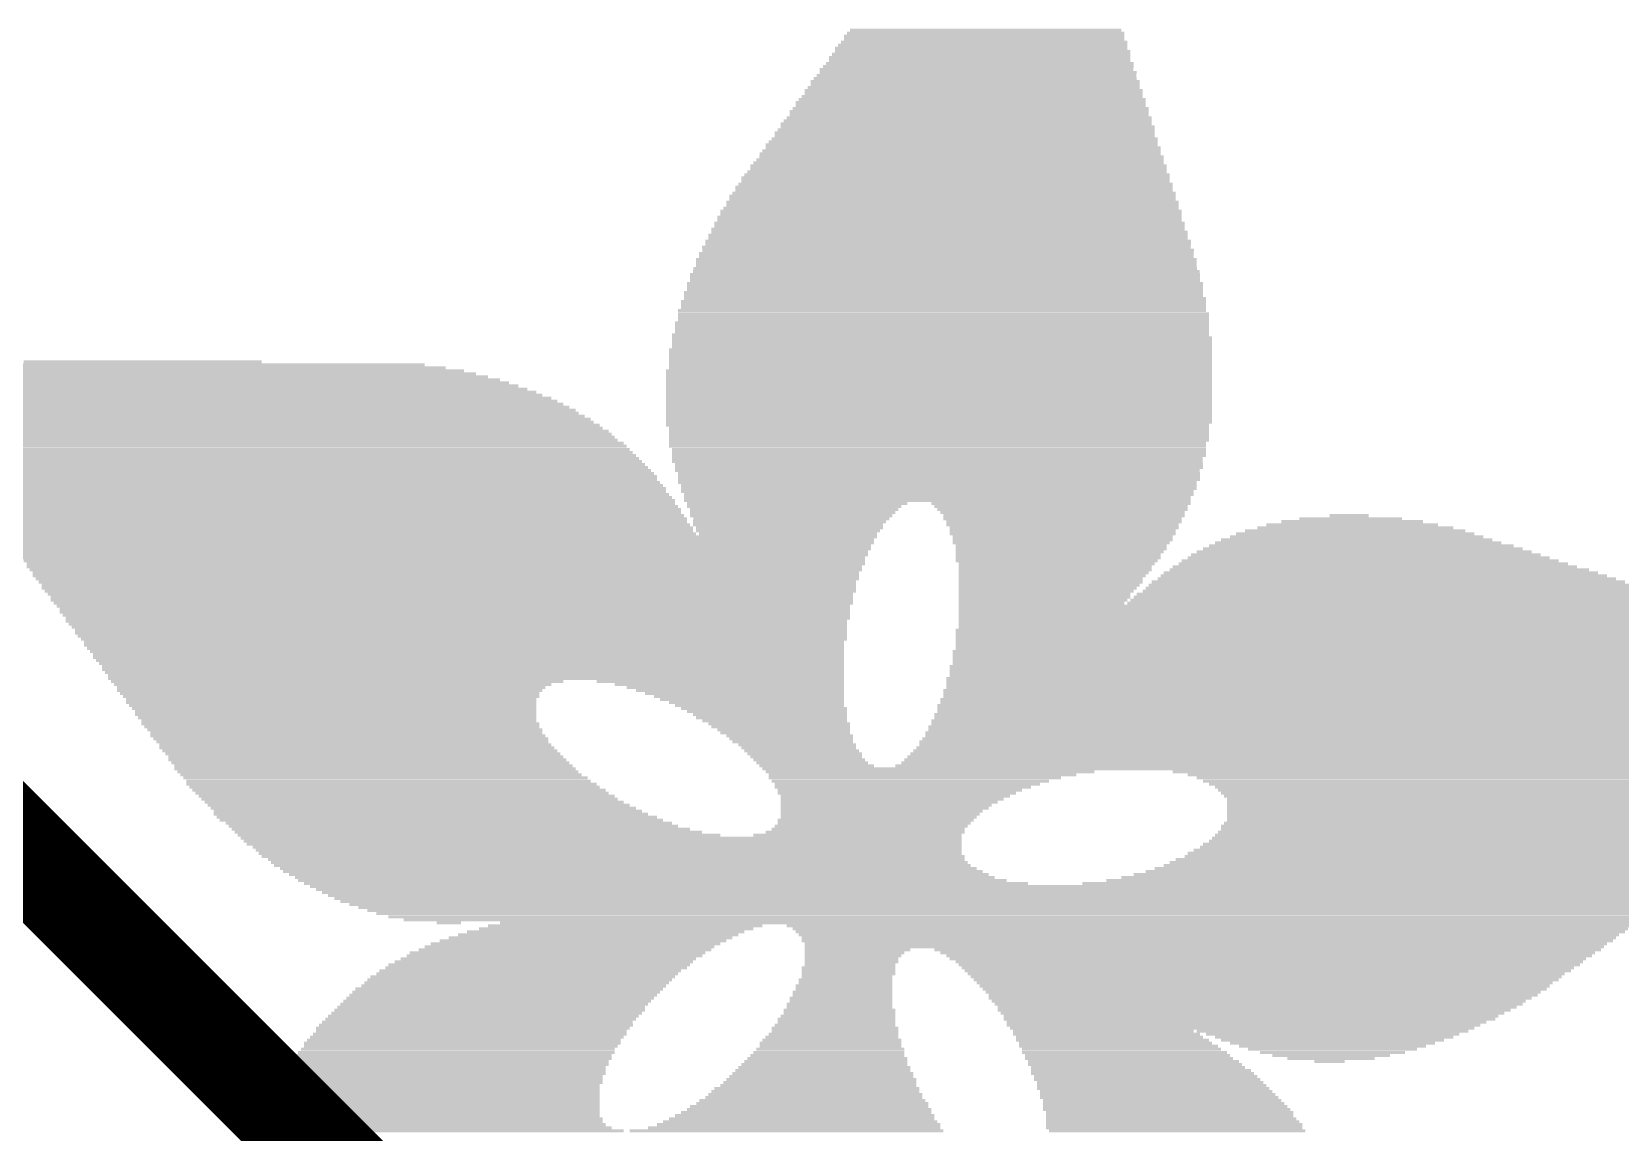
# Model space of a CAD drawing. Extents: x -0.1 to 49.3, y -0.1 to 40.8.
# Drawn here: x 43.236 to 47.249, y 32.397 to 35.178 of the extents above; entities that cross this region are included whole.
import ezdxf

# ---------------------------------------------------------------- set-up
doc = ezdxf.new("R2010")
doc.units = 0
doc.layers.add('1', color=12, linetype='CONTINUOUS')
doc.layers.add('21', color=40, linetype='CONTINUOUS')

# ---------------------------------------------------------------- blocks, each defined once
blk = doc.blocks.new('RECT')
blk.add_solid([(-0.5, -0.5), (0.5, -0.5), (-0.5, 0.5), (0.5, 0.5)])

msp = doc.modelspace()

# ---------------------------------------------------------------- linework, layer by layer
at = {"layer": '1', "const_width": 0.254}
msp.add_lwpolyline([(41.775, 34.544), (44.577, 31.742)], dxfattribs=at)

# ---------------------------------------------------------------- block references
at = {"layer": '21'}
for p, xscale, yscale in [((45.6423, 35.1511), 0.7239, 0.0076), ((45.6423, 35.1664), 0.7086, 0.0076), ((45.6423, 35.1588), 0.7086, 0.0077), ((45.6461, 35.174), 0.701, 0.0076), ((45.6461, 35.1816), 0.6858, 0.0076), ((45.6309, 35.113), 0.762, 0.0076), ((45.6347, 35.1207), 0.7544, 0.0077), ((45.6385, 35.1283), 0.7468, 0.0076), ((45.6347, 35.1359), 0.7391, 0.0076), ((45.6384, 35.1435), 0.7315, 0.0076), ((45.6232, 35.0826), 0.7925, 0.0077), ((45.6271, 35.0749), 0.8001, 0.0076), ((45.6271, 35.0902), 0.7849, 0.0076), ((45.6309, 35.0978), 0.7773, 0.0076), ((45.6309, 35.1054), 0.762, 0.0076), ((45.6156, 35.0368), 0.8382, 0.0076), ((45.6194, 35.0521), 0.8306, 0.0076), ((45.6194, 35.0445), 0.8306, 0.0077), ((45.6195, 35.0597), 0.8153, 0.0076), ((45.6232, 35.0673), 0.8077, 0.0076), ((45.608, 34.9987), 0.884, 0.0076), ((45.608, 34.9911), 0.884, 0.0076), ((45.6119, 35.0064), 0.8763, 0.0077), ((45.6118, 35.014), 0.861, 0.0076), ((45.6156, 35.0292), 0.8534, 0.0076), ((45.6156, 35.0216), 0.8534, 0.0076), ((45.6004, 34.953), 0.9296, 0.0076), ((45.6042, 34.9606), 0.922, 0.0076), ((45.6042, 34.9759), 0.9068, 0.0076), ((45.6042, 34.9683), 0.9068, 0.0077), ((45.608, 34.9835), 0.8992, 0.0076), ((45.5928, 34.9225), 0.9601, 0.0076), ((45.5928, 34.9149), 0.9601, 0.0076), ((45.5966, 34.9302), 0.9525, 0.0077), ((45.6003, 34.9378), 0.9449, 0.0076), ((45.5966, 34.9454), 0.9373, 0.0076), ((45.5851, 34.8768), 1.0059, 0.0076), ((45.5851, 34.8921), 0.9906, 0.0077), ((45.589, 34.8844), 0.9983, 0.0076), ((45.589, 34.8997), 0.9829, 0.0076), ((45.5928, 34.9073), 0.9753, 0.0076), ((45.5775, 34.8387), 1.0516, 0.0076), ((45.5775, 34.8311), 1.0516, 0.0076), ((45.5776, 34.8463), 1.0363, 0.0076), ((45.5814, 34.854), 1.0287, 0.0077), ((45.5851, 34.8616), 1.0211, 0.0076), ((45.5814, 34.8692), 1.0135, 0.0076), ((45.5699, 34.793), 1.0972, 0.0076), ((45.5699, 34.8082), 1.082, 0.0076), ((45.5699, 34.8006), 1.082, 0.0076), ((45.5737, 34.8159), 1.0744, 0.0077), ((45.5737, 34.8235), 1.0592, 0.0076), ((45.5623, 34.7625), 1.1278, 0.0076), ((45.5623, 34.7549), 1.1278, 0.0076), ((45.5661, 34.7701), 1.1202, 0.0076), ((45.5661, 34.7854), 1.1049, 0.0076), ((45.5661, 34.7778), 1.1049, 0.0077), ((45.5585, 34.7244), 1.1659, 0.0076), ((45.5585, 34.7168), 1.1659, 0.0076), ((45.5585, 34.732), 1.1506, 0.0076), ((45.5623, 34.7473), 1.143, 0.0076), ((45.5623, 34.7397), 1.143, 0.0077), ((45.5547, 34.6711), 1.2039, 0.0076), ((45.5509, 34.6787), 1.1963, 0.0076), ((45.5547, 34.6939), 1.1887, 0.0076), ((45.5547, 34.6863), 1.1887, 0.0076), ((45.5547, 34.7092), 1.1735, 0.0076), ((45.5547, 34.7016), 1.1735, 0.0077), ((45.547, 34.633), 1.2345, 0.0076), ((45.5509, 34.6482), 1.2269, 0.0076), ((45.5509, 34.6406), 1.2269, 0.0076), ((45.5509, 34.6635), 1.2115, 0.0077), ((45.5509, 34.6558), 1.2115, 0.0076), ((45.547, 34.6025), 1.2649, 0.0076), ((45.547, 34.5949), 1.2649, 0.0076), ((45.547, 34.6177), 1.2497, 0.0076), ((45.547, 34.6101), 1.2497, 0.0076), ((45.5509, 34.6254), 1.2421, 0.0077), ((45.5432, 34.5644), 1.2878, 0.0076), ((45.5432, 34.5568), 1.2878, 0.0076), ((45.5432, 34.5492), 1.2878, 0.0077), ((45.547, 34.572), 1.2801, 0.0076), ((45.5433, 34.5796), 1.2725, 0.0076), ((45.547, 34.5873), 1.2649, 0.0077), ((45.5394, 34.5187), 1.3106, 0.0076), ((45.5394, 34.5111), 1.3106, 0.0077), ((45.5432, 34.5415), 1.303, 0.0076), ((45.5432, 34.5339), 1.303, 0.0076), ((45.5432, 34.5263), 1.303, 0.0076), ((45.5357, 34.473), 1.3335, 0.0077), ((45.5395, 34.4958), 1.3259, 0.0076), ((45.5395, 34.4882), 1.3259, 0.0076), ((45.5395, 34.4806), 1.3259, 0.0076), ((45.5433, 34.5034), 1.3183, 0.0076), ((45.5356, 34.4425), 1.3488, 0.0076), ((45.5356, 34.4349), 1.3488, 0.0077), ((45.5395, 34.4653), 1.3411, 0.0076), ((45.5395, 34.4577), 1.3411, 0.0076), ((45.5395, 34.4501), 1.3411, 0.0076), ((45.5318, 34.412), 1.3564, 0.0076), ((45.5356, 34.4044), 1.364, 0.0076), ((45.5356, 34.3968), 1.364, 0.0077), ((45.5356, 34.3891), 1.364, 0.0076), ((45.5356, 34.4272), 1.3488, 0.0076), ((45.5356, 34.4196), 1.3488, 0.0076), ((45.5318, 34.3739), 1.3716, 0.0076), ((45.5318, 34.3663), 1.3716, 0.0076), ((45.5318, 34.3587), 1.3716, 0.0077), ((45.5318, 34.351), 1.3716, 0.0076), ((45.5356, 34.3815), 1.364, 0.0076), ((43.7296, 34.3129), 1.2573, 0.0076), ((43.7221, 34.3206), 1.2115, 0.0077), ((43.7068, 34.3282), 1.1506, 0.0076), ((43.6916, 34.3358), 1.0744, 0.0076), ((43.5163, 34.3434), 0.602, 0.0076), ((45.528, 34.3206), 1.3792, 0.0077), ((45.528, 34.3129), 1.3792, 0.0076), ((45.5318, 34.3434), 1.3716, 0.0076), ((45.5318, 34.3358), 1.3716, 0.0076), ((45.5318, 34.3282), 1.3716, 0.0076), ((43.7754, 34.2748), 1.425, 0.0076), ((43.7563, 34.2901), 1.3716, 0.0076), ((43.7677, 34.2825), 1.3945, 0.0077), ((43.7488, 34.2977), 1.3411, 0.0076), ((43.7411, 34.3053), 1.2954, 0.0076), ((45.528, 34.3053), 1.3792, 0.0076), ((45.528, 34.2977), 1.3792, 0.0076), ((45.528, 34.2901), 1.3792, 0.0076), ((45.528, 34.2825), 1.3792, 0.0077), ((45.528, 34.2748), 1.3792, 0.0076), ((43.8021, 34.2444), 1.524, 0.0077), ((43.8097, 34.2367), 1.5392, 0.0076), ((43.8173, 34.2291), 1.5544, 0.0076), ((43.7983, 34.252), 1.5011, 0.0076), ((43.783, 34.2672), 1.4554, 0.0076), ((43.7906, 34.2596), 1.4707, 0.0076), ((45.528, 34.2672), 1.3792, 0.0076), ((45.528, 34.2596), 1.3792, 0.0076), ((45.528, 34.252), 1.3792, 0.0076), ((45.528, 34.2444), 1.3792, 0.0077), ((45.528, 34.2367), 1.3792, 0.0076), ((45.528, 34.2291), 1.3792, 0.0076), ((43.8287, 34.2063), 1.6078, 0.0077), ((43.8364, 34.1986), 1.6231, 0.0076), ((43.8402, 34.191), 1.6307, 0.0076), ((43.8211, 34.2215), 1.5774, 0.0076), ((43.8249, 34.2139), 1.585, 0.0076), ((45.528, 34.2215), 1.3792, 0.0076), ((45.528, 34.2139), 1.3792, 0.0076), ((45.528, 34.2063), 1.3792, 0.0077), ((45.528, 34.1986), 1.3792, 0.0076), ((45.528, 34.191), 1.3792, 0.0076), ((43.8592, 34.1605), 1.684, 0.0076), ((43.8516, 34.1758), 1.6536, 0.0076), ((43.8592, 34.1682), 1.6688, 0.0077), ((43.8668, 34.1529), 1.684, 0.0076), ((43.8478, 34.1834), 1.6459, 0.0076), ((45.5242, 34.1834), 1.3716, 0.0076), ((45.528, 34.1758), 1.364, 0.0076), ((45.528, 34.1682), 1.364, 0.0077), ((45.528, 34.1605), 1.364, 0.0076), ((45.528, 34.1529), 1.364, 0.0076), ((43.882, 34.1301), 1.7145, 0.0077), ((43.8707, 34.1453), 1.6917, 0.0076), ((43.8783, 34.1377), 1.7069, 0.0076), ((43.8859, 34.1224), 1.7221, 0.0076), ((43.8935, 34.1148), 1.7222, 0.0076), ((45.528, 34.1453), 1.364, 0.0076), ((45.5242, 34.1377), 1.3564, 0.0076), ((45.5242, 34.1301), 1.3564, 0.0077), ((45.528, 34.1224), 1.3488, 0.0076), ((45.528, 34.1148), 1.3488, 0.0076), ((43.8973, 34.1072), 1.7298, 0.0076), ((43.9011, 34.0996), 1.7374, 0.0076), ((43.9088, 34.092), 1.7373, 0.0077), ((43.9126, 34.0843), 1.7449, 0.0076), ((43.9202, 34.0767), 1.745, 0.0076), ((43.924, 34.0691), 1.7526, 0.0076), ((45.5241, 34.0996), 1.3411, 0.0076), ((45.5241, 34.092), 1.3411, 0.0077), ((45.528, 34.1072), 1.3488, 0.0076), ((45.5241, 34.0691), 1.3259, 0.0076), ((45.528, 34.0843), 1.3335, 0.0076), ((45.528, 34.0767), 1.3335, 0.0076), ((43.9316, 34.0615), 1.7526, 0.0076), ((43.9392, 34.0539), 1.7526, 0.0077), ((43.9392, 34.0462), 1.7526, 0.0076), ((43.9468, 34.0386), 1.7526, 0.0076), ((43.9545, 34.031), 1.7526, 0.0076), ((45.528, 34.0615), 1.3182, 0.0076), ((45.528, 34.0539), 1.3182, 0.0077), ((45.528, 34.0462), 1.3182, 0.0076), ((45.5242, 34.0386), 1.3106, 0.0076), ((45.528, 34.031), 1.303, 0.0076), ((43.9583, 34.0234), 1.7602, 0.0076), ((43.9621, 34.0158), 1.7526, 0.0077), ((43.9697, 34.0081), 1.7526, 0.0076), ((43.9735, 34.0005), 1.7602, 0.0076), ((43.9811, 33.9929), 1.7602, 0.0076), ((45.528, 34.0234), 1.303, 0.0076), ((45.5242, 34.0158), 1.2954, 0.0077), ((45.528, 34.0081), 1.2878, 0.0076), ((45.5242, 34.0005), 1.2802, 0.0076), ((45.5242, 33.9929), 1.2802, 0.0076), ((43.9849, 33.9853), 1.7526, 0.0076), ((43.9926, 33.9777), 1.7526, 0.0077), ((43.9964, 33.97), 1.7602, 0.0076), ((44.0002, 33.9624), 1.7526, 0.0076), ((44.0078, 33.9548), 1.7526, 0.0076), ((44.0154, 33.9472), 1.7526, 0.0076), ((45.1622, 33.9777), 0.541, 0.0077), ((45.1699, 33.9853), 0.5563, 0.0076), ((45.1622, 33.97), 0.5258, 0.0076), ((45.1584, 33.9624), 0.5182, 0.0076), ((45.1546, 33.9548), 0.5106, 0.0076), ((45.1547, 33.9472), 0.4953, 0.0076), ((45.8366, 33.9853), 0.6554, 0.0076), ((45.8366, 33.9777), 0.64, 0.0077), ((45.8404, 33.97), 0.6324, 0.0076), ((45.8404, 33.9624), 0.6172, 0.0076), ((45.8442, 33.9548), 0.6096, 0.0076), ((45.8404, 33.9472), 0.602, 0.0076), ((46.5682, 33.9472), 0.2591, 0.0076), ((46.5643, 33.9548), 0.099, 0.0076), ((44.0154, 33.9396), 1.7526, 0.0077), ((44.023, 33.9319), 1.7526, 0.0076), ((44.0307, 33.9243), 1.7526, 0.0076), ((44.0307, 33.9167), 1.7526, 0.0076), ((44.0383, 33.9091), 1.7526, 0.0076), ((45.1508, 33.9396), 0.4876, 0.0077), ((45.147, 33.9319), 0.48, 0.0076), ((45.1508, 33.9243), 0.4724, 0.0076), ((45.147, 33.9167), 0.4648, 0.0076), ((45.147, 33.9091), 0.4496, 0.0076), ((45.8442, 33.9396), 0.5944, 0.0077), ((45.8404, 33.9319), 0.5868, 0.0076), ((45.8443, 33.9243), 0.5791, 0.0076), ((45.8405, 33.9167), 0.5715, 0.0076), ((45.8405, 33.9091), 0.5715, 0.0076), ((46.5796, 33.9091), 0.6019, 0.0076), ((46.5796, 33.9167), 0.5563, 0.0076), ((46.5796, 33.9243), 0.4953, 0.0076), ((46.572, 33.9319), 0.4343, 0.0076), ((46.572, 33.9396), 0.3581, 0.0077), ((44.2707, 33.9015), 2.2022, 0.0077), ((44.2707, 33.8938), 2.187, 0.0076), ((44.2707, 33.8862), 2.187, 0.0076), ((44.2707, 33.8786), 2.1717, 0.0076), ((44.2745, 33.871), 2.164, 0.0076), ((45.8404, 33.9015), 0.5562, 0.0077), ((45.8404, 33.8938), 0.5562, 0.0076), ((45.8366, 33.8862), 0.5486, 0.0076), ((45.8366, 33.8786), 0.5334, 0.0076), ((45.8366, 33.871), 0.5334, 0.0076), ((46.5986, 33.871), 0.8078, 0.0076), ((46.5948, 33.8786), 0.7696, 0.0076), ((46.5872, 33.8862), 0.7239, 0.0076), ((46.5834, 33.8938), 0.6858, 0.0076), ((46.5834, 33.9015), 0.6401, 0.0077), ((44.2745, 33.8634), 2.1488, 0.0077), ((44.2745, 33.8557), 2.1488, 0.0076), ((44.2745, 33.8481), 2.1336, 0.0076), ((44.2783, 33.8405), 2.126, 0.0076), ((44.2821, 33.8329), 2.1184, 0.0076), ((45.8328, 33.8634), 0.5258, 0.0077), ((45.829, 33.8557), 0.5182, 0.0076), ((45.829, 33.8481), 0.5182, 0.0076), ((45.8252, 33.8405), 0.5105, 0.0076), ((45.8252, 33.8329), 0.4953, 0.0076), ((46.6253, 33.8329), 0.983, 0.0076), ((46.6177, 33.8405), 0.9525, 0.0076), ((46.6138, 33.8481), 0.9144, 0.0076), ((46.6063, 33.8557), 0.8839, 0.0076), ((46.6024, 33.8634), 0.8458, 0.0077), ((44.2783, 33.8253), 2.1108, 0.0077), ((44.2822, 33.8176), 2.1031, 0.0076), ((44.2822, 33.81), 2.0879, 0.0076), ((44.2822, 33.8024), 2.0879, 0.0076), ((44.2859, 33.7948), 2.0803, 0.0076), ((44.2859, 33.7872), 2.065, 0.0077), ((45.8137, 33.8024), 0.4725, 0.0076), ((45.8214, 33.8253), 0.4877, 0.0077), ((45.8214, 33.8176), 0.4877, 0.0076), ((45.8099, 33.7948), 0.4648, 0.0076), ((45.8099, 33.7872), 0.4648, 0.0077), ((45.8176, 33.81), 0.4801, 0.0076), ((46.6634, 33.7872), 1.1963, 0.0077), ((46.6596, 33.7948), 1.1583, 0.0076), ((46.6519, 33.8024), 1.1277, 0.0076), ((46.6444, 33.81), 1.0973, 0.0076), ((46.6405, 33.8176), 1.0592, 0.0076), ((46.629, 33.8253), 1.0211, 0.0077), ((44.2897, 33.7795), 2.0574, 0.0076), ((44.2897, 33.7719), 2.0574, 0.0076), ((44.2936, 33.7643), 2.0497, 0.0076), ((44.2936, 33.7567), 2.0345, 0.0076), ((44.2974, 33.7491), 2.0269, 0.0077), ((45.8061, 33.7795), 0.4572, 0.0076), ((45.8023, 33.7719), 0.4496, 0.0076), ((45.7985, 33.7643), 0.442, 0.0076), ((45.7947, 33.7567), 0.4344, 0.0076), ((45.7947, 33.7491), 0.4344, 0.0077), ((46.7015, 33.7491), 1.364, 0.0077), ((46.6939, 33.7567), 1.3335, 0.0076), ((46.69, 33.7643), 1.2954, 0.0076), ((46.6787, 33.7719), 1.2573, 0.0076), ((46.671, 33.7795), 1.2268, 0.0076), ((44.2974, 33.7414), 2.0269, 0.0076), ((44.3011, 33.7338), 2.0193, 0.0076), ((44.3011, 33.7262), 2.0041, 0.0076), ((44.305, 33.7186), 1.9964, 0.0076), ((44.305, 33.711), 1.9964, 0.0077), ((45.7908, 33.7414), 0.4267, 0.0076), ((46.5147, 33.7262), 1.8745, 0.0076), ((46.5262, 33.7186), 1.8974, 0.0076), ((45.7871, 33.7338), 0.4191, 0.0076), ((46.5415, 33.711), 1.9279, 0.0077), ((46.7167, 33.7338), 1.425, 0.0076), ((46.7091, 33.7414), 1.3944, 0.0076), ((44.3088, 33.7033), 1.9888, 0.0076), ((44.3126, 33.6957), 1.9812, 0.0076), ((44.3088, 33.6881), 1.9736, 0.0076), ((44.3126, 33.6805), 1.966, 0.0076), ((44.3164, 33.6729), 1.9584, 0.0077), ((46.5528, 33.7033), 1.9507, 0.0076), ((46.5757, 33.6881), 1.9965, 0.0076), ((46.5643, 33.6957), 1.9736, 0.0076), ((46.5986, 33.6729), 2.0422, 0.0077), ((46.5872, 33.6805), 2.0193, 0.0076), ((44.3203, 33.6652), 1.9507, 0.0076), ((44.3203, 33.6576), 1.9507, 0.0076), ((44.324, 33.65), 1.9431, 0.0076), ((44.3279, 33.6424), 1.9355, 0.0076), ((44.3279, 33.6348), 1.9203, 0.0077), ((44.3279, 33.6271), 1.9203, 0.0076), ((46.6062, 33.6652), 2.0726, 0.0076), ((46.6177, 33.6576), 2.0955, 0.0076), ((46.6329, 33.65), 2.126, 0.0076), ((46.6443, 33.6424), 2.1488, 0.0076), ((46.6558, 33.6348), 2.1717, 0.0077), ((46.6634, 33.6271), 2.1869, 0.0076), ((44.3317, 33.6195), 1.9127, 0.0076), ((44.3355, 33.6119), 1.905, 0.0076), ((44.3393, 33.6043), 1.8974, 0.0076), ((44.3393, 33.5967), 1.8974, 0.0077), ((44.3431, 33.589), 1.8898, 0.0076), ((46.69, 33.5967), 2.2555, 0.0077), ((46.6786, 33.6119), 2.2326, 0.0076), ((46.6977, 33.589), 2.2707, 0.0076), ((46.6863, 33.6043), 2.2479, 0.0076), ((46.6748, 33.6195), 2.2098, 0.0076), ((44.3469, 33.5814), 1.8822, 0.0076), ((44.3507, 33.5738), 1.8746, 0.0076), ((44.3507, 33.5662), 1.8746, 0.0076), ((44.3546, 33.5586), 1.8669, 0.0077), ((44.3584, 33.5509), 1.8593, 0.0076), ((46.7015, 33.5738), 2.2936, 0.0076), ((46.7053, 33.5662), 2.3012, 0.0076), ((46.7053, 33.5586), 2.3012, 0.0077), ((46.7091, 33.5509), 2.3088, 0.0076), ((46.7015, 33.5814), 2.2784, 0.0076), ((44.3584, 33.5433), 1.8593, 0.0076), ((44.0078, 33.5357), 1.143, 0.0076), ((43.9963, 33.5281), 1.1049, 0.0076), ((43.9888, 33.5128), 1.0745, 0.0076), ((43.9926, 33.5205), 1.0821, 0.0077), ((44.9756, 33.5357), 0.6249, 0.0076), ((44.9984, 33.5281), 0.5792, 0.0076), ((45.0137, 33.5205), 0.5487, 0.0077), ((45.0251, 33.5128), 0.5258, 0.0076), ((46.7091, 33.5128), 2.3394, 0.0076), ((46.7091, 33.5433), 2.3241, 0.0076), ((46.7091, 33.5357), 2.3241, 0.0076), ((46.7129, 33.5281), 2.3318, 0.0076), ((46.7129, 33.5205), 2.3318, 0.0077), ((43.9888, 33.5052), 1.0591, 0.0076), ((43.9926, 33.4976), 1.0515, 0.0076), ((43.9926, 33.49), 1.0363, 0.0076), ((43.9926, 33.4824), 1.0363, 0.0077), ((43.9963, 33.4747), 1.0287, 0.0076), ((44.0002, 33.4671), 1.0211, 0.0076), ((45.0365, 33.5052), 0.503, 0.0076), ((45.048, 33.4976), 0.4801, 0.0076), ((45.0556, 33.49), 0.4649, 0.0076), ((45.067, 33.4824), 0.442, 0.0077), ((45.0746, 33.4747), 0.4268, 0.0076), ((45.0861, 33.4671), 0.4191, 0.0076), ((46.7053, 33.4747), 2.3622, 0.0076), ((46.7053, 33.4671), 2.3622, 0.0076), ((46.7091, 33.49), 2.3546, 0.0076), ((46.7091, 33.4824), 2.3546, 0.0077), ((46.7129, 33.5052), 2.347, 0.0076), ((46.7129, 33.4976), 2.347, 0.0076), ((44.004, 33.4595), 1.0134, 0.0076), ((44.004, 33.4519), 1.0134, 0.0076), ((44.0078, 33.4443), 1.0058, 0.0077), ((44.0116, 33.4366), 0.9982, 0.0076), ((44.0154, 33.429), 1.0058, 0.0076), ((45.0937, 33.4595), 0.4039, 0.0076), ((45.1013, 33.4519), 0.3886, 0.0076), ((45.1051, 33.4443), 0.381, 0.0077), ((45.1127, 33.4366), 0.3658, 0.0076), ((45.1242, 33.429), 0.3581, 0.0076), ((46.7015, 33.4366), 2.3851, 0.0076), ((46.7015, 33.429), 2.3851, 0.0076), ((46.7053, 33.4519), 2.3774, 0.0076), ((46.7053, 33.4443), 2.3774, 0.0077), ((46.7091, 33.4595), 2.3698, 0.0076), ((44.0192, 33.4214), 0.9982, 0.0076), ((44.0269, 33.4138), 0.9983, 0.0076), ((44.0307, 33.4062), 0.9906, 0.0077), ((44.0345, 33.3985), 0.9982, 0.0076), ((44.0421, 33.3909), 0.9982, 0.0076), ((45.128, 33.4214), 0.3505, 0.0076), ((45.1356, 33.4138), 0.3353, 0.0076), ((45.1394, 33.4062), 0.3277, 0.0077), ((45.1508, 33.3985), 0.32, 0.0076), ((45.1546, 33.3909), 0.3124, 0.0076), ((46.6825, 33.3909), 2.3927, 0.0076), ((46.69, 33.4062), 2.3927, 0.0077), ((46.69, 33.3985), 2.3927, 0.0076), ((46.6939, 33.4214), 2.3851, 0.0076), ((46.6939, 33.4138), 2.3851, 0.0076), ((44.0459, 33.3833), 0.9906, 0.0076), ((44.0535, 33.3757), 0.9906, 0.0076), ((44.0573, 33.3681), 0.9982, 0.0077), ((44.065, 33.3604), 0.9983, 0.0076), ((44.0726, 33.3528), 0.9982, 0.0076), ((44.0802, 33.3452), 0.9982, 0.0076), ((45.1584, 33.3833), 0.3048, 0.0076), ((45.1699, 33.3757), 0.2971, 0.0076), ((45.1737, 33.3681), 0.2895, 0.0077), ((45.1813, 33.3604), 0.2896, 0.0076), ((45.1889, 33.3528), 0.2896, 0.0076), ((45.1927, 33.3452), 0.282, 0.0076), ((46.6519, 33.3452), 2.4079, 0.0076), ((46.6596, 33.3528), 2.4079, 0.0076), ((46.6634, 33.3604), 2.4003, 0.0076), ((46.671, 33.3681), 2.4003, 0.0077), ((46.6787, 33.3833), 2.4003, 0.0076), ((46.6787, 33.3757), 2.4003, 0.0076), ((44.084, 33.3376), 1.0058, 0.0076), ((44.0916, 33.33), 1.0058, 0.0077), ((44.0993, 33.3223), 1.0059, 0.0076), ((44.1031, 33.3147), 1.0135, 0.0076), ((44.1106, 33.3071), 1.0135, 0.0076), ((45.2004, 33.3376), 0.2819, 0.0076), ((45.208, 33.33), 0.2819, 0.0077), ((45.2194, 33.3223), 0.2896, 0.0076), ((46.4538, 33.3147), 2.7432, 0.0076), ((45.5051, 33.3071), 0.8306, 0.0076), ((46.6253, 33.3223), 2.4155, 0.0076), ((46.6367, 33.33), 2.408, 0.0077), ((46.6444, 33.3376), 2.4079, 0.0076), ((46.9682, 33.3071), 1.6993, 0.0076), ((44.1183, 33.2995), 1.0134, 0.0076), ((44.1298, 33.2919), 1.0211, 0.0077), ((44.1374, 33.2842), 1.0211, 0.0076), ((44.145, 33.2766), 1.0363, 0.0076), ((44.1526, 33.269), 1.0363, 0.0076), ((45.4861, 33.2995), 0.7772, 0.0076), ((45.4671, 33.2919), 0.7391, 0.0077), ((45.4556, 33.2842), 0.701, 0.0076), ((45.448, 33.2766), 0.6706, 0.0076), ((45.4366, 33.269), 0.6477, 0.0076), ((46.9834, 33.2995), 1.6536, 0.0076), ((46.9872, 33.2919), 1.6154, 0.0077), ((46.991, 33.2842), 1.5926, 0.0076), ((46.9948, 33.2766), 1.5697, 0.0076), ((46.9948, 33.269), 1.5393, 0.0076), ((44.164, 33.2614), 1.044, 0.0076), ((44.1716, 33.2538), 1.0439, 0.0077), ((44.1831, 33.2461), 1.0515, 0.0076), ((44.1907, 33.2385), 1.0516, 0.0076), ((44.2021, 33.2309), 1.0592, 0.0076), ((45.4289, 33.2614), 0.6172, 0.0076), ((45.4213, 33.2538), 0.602, 0.0077), ((45.4098, 33.2385), 0.5639, 0.0076), ((45.4175, 33.2461), 0.5792, 0.0076), ((45.4023, 33.2309), 0.5487, 0.0076), ((46.9948, 33.2614), 1.524, 0.0076), ((46.9948, 33.2538), 1.5087, 0.0077), ((46.9911, 33.2461), 1.4859, 0.0076), ((46.9872, 33.2309), 1.463, 0.0076), ((46.9911, 33.2385), 1.4707, 0.0076), ((44.2135, 33.2233), 1.0668, 0.0076), ((44.225, 33.2157), 1.0744, 0.0077), ((44.2364, 33.208), 1.082, 0.0076), ((44.2441, 33.2004), 1.0973, 0.0076), ((44.2593, 33.1928), 1.1125, 0.0076), ((44.2707, 33.1852), 1.1202, 0.0076), ((45.368, 33.1852), 0.4953, 0.0076), ((45.3946, 33.2233), 0.5334, 0.0076), ((45.3908, 33.2157), 0.5258, 0.0077), ((45.3832, 33.208), 0.5106, 0.0076), ((45.3794, 33.2004), 0.503, 0.0076), ((45.3756, 33.1928), 0.4953, 0.0076), ((46.9796, 33.2233), 1.4478, 0.0076), ((46.9758, 33.2157), 1.4402, 0.0077), ((46.9644, 33.2004), 1.4173, 0.0076), ((46.9606, 33.1928), 1.4097, 0.0076), ((46.9682, 33.208), 1.4249, 0.0076), ((46.953, 33.1852), 1.3945, 0.0076), ((44.2898, 33.1776), 1.1277, 0.0077), ((44.3012, 33.1699), 1.1354, 0.0076), ((44.3202, 33.1623), 1.1582, 0.0076), ((44.3392, 33.1547), 1.1811, 0.0076), ((44.3659, 33.1471), 1.2192, 0.0076), ((45.3223, 33.1471), 0.5257, 0.0076), ((45.3413, 33.1547), 0.503, 0.0076), ((45.349, 33.1623), 0.4877, 0.0076), ((45.3566, 33.1699), 0.4877, 0.0076), ((45.3642, 33.1776), 0.4877, 0.0077), ((46.911, 33.1471), 1.3716, 0.0076), ((46.9225, 33.1547), 1.3793, 0.0076), ((46.9339, 33.1699), 1.3868, 0.0076), ((46.9301, 33.1623), 1.3792, 0.0076), ((46.9453, 33.1776), 1.3944, 0.0077), ((44.6746, 33.1395), 1.8211, 0.0077), ((44.6784, 33.1318), 1.8135, 0.0076), ((44.6822, 33.1242), 1.8059, 0.0076), ((44.6898, 33.1166), 1.7907, 0.0076), ((44.6936, 33.109), 1.783, 0.0076), ((46.8577, 33.109), 1.3716, 0.0076), ((46.8729, 33.1166), 1.3716, 0.0076), ((46.8805, 33.1242), 1.3716, 0.0076), ((46.892, 33.1318), 1.364, 0.0076), ((46.9034, 33.1395), 1.3716, 0.0077), ((44.6974, 33.1014), 1.7754, 0.0077), ((44.705, 33.0937), 1.7755, 0.0076), ((44.7127, 33.0861), 1.7603, 0.0076), ((44.7203, 33.0785), 1.7602, 0.0076), ((44.7279, 33.0709), 1.7602, 0.0076), ((46.7929, 33.0709), 1.3944, 0.0076), ((46.8082, 33.0785), 1.3945, 0.0076), ((46.8196, 33.0861), 1.3868, 0.0076), ((46.8386, 33.0937), 1.3792, 0.0076), ((46.8463, 33.1014), 1.3793, 0.0077), ((44.7431, 33.0633), 1.7602, 0.0077), ((44.7546, 33.0556), 1.7679, 0.0076), ((44.7698, 33.048), 1.7678, 0.0076), ((44.7851, 33.0404), 1.7679, 0.0076), ((44.8041, 33.0328), 1.7907, 0.0076), ((44.8384, 33.0252), 1.8288, 0.0077), ((46.6596, 33.0252), 1.5393, 0.0077), ((46.6939, 33.0328), 1.4859, 0.0076), ((46.7205, 33.0404), 1.463, 0.0076), ((46.7396, 33.048), 1.4402, 0.0076), ((46.7625, 33.0556), 1.4249, 0.0076), ((46.7777, 33.0633), 1.4097, 0.0077), ((45.6804, 33.0175), 3.4824, 0.0076), ((45.6804, 33.0099), 3.4518, 0.0076), ((45.6842, 33.0023), 3.429, 0.0076), ((45.688, 32.9947), 3.4062, 0.0076), ((45.688, 32.9871), 3.3756, 0.0077), ((45.6918, 32.9794), 3.3528, 0.0076), ((45.6957, 32.9718), 3.3147, 0.0076), ((45.7033, 32.9642), 3.2843, 0.0076), ((45.7109, 32.9566), 3.2537, 0.0076), ((45.7147, 32.949), 3.2156, 0.0077), ((45.7261, 32.9413), 3.1776, 0.0076), ((45.7375, 32.9337), 3.1242, 0.0076), ((44.2898, 32.9261), 0.0609, 0.0076), ((44.7127, 32.9109), 0.6935, 0.0077), ((44.7355, 32.9185), 0.6934, 0.0076), ((45.8557, 32.9261), 2.8727, 0.0076), ((46.2138, 32.9185), 2.1412, 0.0076), ((46.2138, 32.9109), 2.1108, 0.0077), ((44.5946, 32.8651), 0.7315, 0.0076), ((44.6098, 32.8728), 0.7315, 0.0077), ((44.6288, 32.8804), 0.7239, 0.0076), ((44.6479, 32.888), 0.7163, 0.0076), ((44.6669, 32.8956), 0.7087, 0.0076), ((44.686, 32.9032), 0.701, 0.0076), ((46.2138, 32.9032), 2.0955, 0.0076), ((46.21, 32.8956), 2.0726, 0.0076), ((46.21, 32.888), 2.0574, 0.0076), ((46.2062, 32.8804), 2.0498, 0.0076), ((46.2024, 32.8728), 2.0269, 0.0077), ((46.1986, 32.8651), 2.0193, 0.0076), ((44.5298, 32.827), 0.7544, 0.0076), ((44.5412, 32.8347), 0.7468, 0.0077), ((44.5565, 32.8423), 0.7467, 0.0076), ((44.5641, 32.8499), 0.7467, 0.0076), ((44.5831, 32.8575), 0.7392, 0.0076), ((45.3223, 32.8575), 0.2667, 0.0076), ((45.3108, 32.8423), 0.2438, 0.0076), ((45.307, 32.8347), 0.2362, 0.0077), ((45.307, 32.827), 0.2362, 0.0076), ((45.3147, 32.8499), 0.2515, 0.0076), ((46.3586, 32.8575), 1.684, 0.0076), ((46.3586, 32.8499), 1.6535, 0.0076), ((46.3623, 32.8423), 1.6307, 0.0076), ((46.3586, 32.8347), 1.6078, 0.0077), ((46.3624, 32.827), 1.585, 0.0076), ((44.4764, 32.7889), 0.7696, 0.0076), ((44.4879, 32.7966), 0.762, 0.0077), ((44.4955, 32.8042), 0.762, 0.0076), ((44.5107, 32.8118), 0.762, 0.0076), ((44.5183, 32.8194), 0.762, 0.0076), ((45.2994, 32.8118), 0.2362, 0.0076), ((45.2994, 32.8042), 0.2362, 0.0076), ((45.2994, 32.7966), 0.2362, 0.0077), ((45.2956, 32.7889), 0.2286, 0.0076), ((45.3032, 32.8194), 0.2286, 0.0076), ((46.3623, 32.8194), 1.5697, 0.0076), ((46.3586, 32.8118), 1.5469, 0.0076), ((46.3586, 32.8042), 1.5316, 0.0076), ((46.3548, 32.7966), 1.5087, 0.0077), ((46.3548, 32.7889), 1.4935, 0.0076), ((44.4269, 32.7432), 0.7772, 0.0076), ((44.4345, 32.7508), 0.7772, 0.0076), ((44.4422, 32.7585), 0.7773, 0.0077), ((44.4536, 32.7661), 0.7696, 0.0076), ((44.4612, 32.7737), 0.7696, 0.0076), ((44.4688, 32.7813), 0.7696, 0.0076), ((45.2842, 32.7508), 0.2515, 0.0076), ((45.2842, 32.7432), 0.2515, 0.0076), ((45.288, 32.7661), 0.2439, 0.0076), ((45.288, 32.7585), 0.2439, 0.0077), ((45.2918, 32.7813), 0.2362, 0.0076), ((45.2918, 32.7737), 0.2362, 0.0076), ((46.3548, 32.7813), 1.4783, 0.0076), ((46.351, 32.7737), 1.4555, 0.0076), ((46.351, 32.7661), 1.4401, 0.0076), ((46.351, 32.7585), 1.4249, 0.0077), ((46.3471, 32.7508), 1.4021, 0.0076), ((46.3471, 32.7432), 1.3869, 0.0076), ((44.3926, 32.7051), 0.7848, 0.0076), ((44.3964, 32.7127), 0.7772, 0.0076), ((44.4041, 32.7204), 0.7773, 0.0077), ((44.4117, 32.728), 0.7773, 0.0076), ((44.4193, 32.7356), 0.7772, 0.0076), ((45.2766, 32.7051), 0.2819, 0.0076), ((45.2766, 32.7204), 0.2667, 0.0077), ((45.2766, 32.7127), 0.2667, 0.0076), ((45.2804, 32.7356), 0.2591, 0.0076), ((45.2804, 32.728), 0.2591, 0.0076), ((46.3395, 32.7356), 1.3716, 0.0076), ((46.3357, 32.728), 1.3488, 0.0076), ((46.3358, 32.7204), 1.3335, 0.0077), ((46.3319, 32.7127), 1.3106, 0.0076), ((46.3243, 32.7051), 1.2954, 0.0076), ((44.3584, 32.667), 0.7925, 0.0076), ((44.3621, 32.6746), 0.7849, 0.0076), ((44.3698, 32.6823), 0.7849, 0.0077), ((44.3773, 32.6899), 0.7849, 0.0076), ((44.385, 32.6975), 0.7848, 0.0076), ((45.2651, 32.667), 0.3048, 0.0076), ((45.2689, 32.6823), 0.2972, 0.0077), ((45.2689, 32.6746), 0.2972, 0.0076), ((45.2727, 32.6899), 0.2896, 0.0076), ((45.2766, 32.6975), 0.2819, 0.0076), ((46.3205, 32.6975), 1.2725, 0.0076), ((46.3167, 32.6899), 1.2497, 0.0076), ((46.3129, 32.6823), 1.2421, 0.0077), ((46.3052, 32.6746), 1.2116, 0.0076), ((46.2976, 32.667), 1.1964, 0.0076), ((44.3279, 32.6289), 0.7925, 0.0076), ((44.3355, 32.6365), 0.7925, 0.0076), ((44.3431, 32.6442), 0.7925, 0.0077), ((44.3507, 32.6594), 0.7924, 0.0076), ((44.3469, 32.6518), 0.7848, 0.0076), ((45.2574, 32.6289), 0.3505, 0.0076), ((45.2574, 32.6365), 0.3353, 0.0076), ((45.2613, 32.6442), 0.3276, 0.0077), ((45.2651, 32.6594), 0.32, 0.0076), ((45.2651, 32.6518), 0.32, 0.0076), ((46.2938, 32.6594), 1.1734, 0.0076), ((45.9433, 32.6518), 0.4572, 0.0076), ((45.9509, 32.6442), 0.4724, 0.0077), ((45.9661, 32.6289), 0.4877, 0.0076), ((45.9585, 32.6365), 0.4724, 0.0076), ((46.5224, 32.6518), 0.6858, 0.0076), ((46.5224, 32.6442), 0.64, 0.0077), ((46.5262, 32.6365), 0.602, 0.0076), ((46.5224, 32.6289), 0.5638, 0.0076), ((44.3011, 32.5908), 0.8001, 0.0076), ((44.3011, 32.5832), 0.8001, 0.0076), ((44.3088, 32.5984), 0.8001, 0.0076), ((44.3126, 32.6061), 0.7924, 0.0077), ((44.324, 32.6213), 0.8001, 0.0076), ((44.3203, 32.6137), 0.7925, 0.0076), ((45.2461, 32.5832), 0.4039, 0.0076), ((45.2461, 32.5908), 0.3887, 0.0076), ((45.2499, 32.5984), 0.381, 0.0076), ((45.2537, 32.6061), 0.3734, 0.0077), ((45.2537, 32.6213), 0.3581, 0.0076), ((45.2537, 32.6137), 0.3581, 0.0076), ((45.9813, 32.6137), 0.5029, 0.0076), ((45.9738, 32.6213), 0.4877, 0.0076), ((45.989, 32.6061), 0.503, 0.0077), ((45.9966, 32.5984), 0.5182, 0.0076), ((46.0042, 32.5908), 0.5181, 0.0076), ((46.0081, 32.5832), 0.5257, 0.0076), ((46.5224, 32.6213), 0.5182, 0.0076), ((46.5224, 32.6137), 0.4724, 0.0076), ((46.5224, 32.6061), 0.4268, 0.0077), ((46.5224, 32.5984), 0.3658, 0.0076), ((46.5186, 32.5908), 0.2972, 0.0076), ((46.5186, 32.5832), 0.221, 0.0076), ((44.2783, 32.5451), 0.8154, 0.0076), ((44.2822, 32.5527), 0.8077, 0.0076), ((44.2859, 32.5603), 0.8001, 0.0076), ((44.2898, 32.568), 0.8077, 0.0077), ((44.2936, 32.5756), 0.8001, 0.0076), ((45.2346, 32.5451), 0.4572, 0.0076), ((45.2346, 32.5527), 0.442, 0.0076), ((45.2385, 32.5603), 0.4343, 0.0076), ((45.2385, 32.568), 0.4191, 0.0077), ((45.2423, 32.5756), 0.4115, 0.0076), ((46.0195, 32.5756), 0.5334, 0.0076), ((46.0233, 32.568), 0.541, 0.0077), ((46.0423, 32.5451), 0.5639, 0.0076), ((46.0309, 32.5603), 0.541, 0.0076), ((46.0386, 32.5527), 0.5563, 0.0076), ((46.5148, 32.5756), 0.0762, 0.0076), ((44.2593, 32.507), 0.8229, 0.0076), ((44.263, 32.5146), 0.8153, 0.0076), ((44.2707, 32.5299), 0.8154, 0.0077), ((44.2707, 32.5222), 0.8154, 0.0076), ((44.2745, 32.5375), 0.8078, 0.0076), ((45.2194, 32.507), 0.5182, 0.0076), ((45.2232, 32.5146), 0.4953, 0.0076), ((45.227, 32.5222), 0.4876, 0.0076), ((45.2308, 32.5299), 0.48, 0.0077), ((45.2308, 32.5375), 0.4648, 0.0076), ((46.05, 32.5375), 0.5639, 0.0076), ((46.0538, 32.5299), 0.5715, 0.0077), ((46.0614, 32.5222), 0.5715, 0.0076), ((46.0652, 32.5146), 0.5792, 0.0076), ((46.069, 32.507), 0.5868, 0.0076), ((44.2516, 32.4765), 0.8382, 0.0076), ((44.2516, 32.4689), 0.8382, 0.0076), ((44.2555, 32.4918), 0.8305, 0.0077), ((44.2555, 32.4841), 0.8305, 0.0076), ((44.2593, 32.4994), 0.8229, 0.0076), ((45.208, 32.4689), 0.5867, 0.0076), ((45.208, 32.4765), 0.5715, 0.0076), ((45.2118, 32.4841), 0.5487, 0.0076), ((45.2156, 32.4918), 0.541, 0.0077), ((45.2156, 32.4994), 0.5258, 0.0076), ((46.0804, 32.4918), 0.5943, 0.0077), ((46.0843, 32.4841), 0.6019, 0.0076), ((46.0767, 32.4994), 0.5867, 0.0076), ((46.0919, 32.4765), 0.602, 0.0076), ((46.0957, 32.4689), 0.6096, 0.0076), ((44.2441, 32.4308), 0.8687, 0.0076), ((44.2441, 32.4232), 0.8687, 0.0076), ((44.244, 32.446), 0.8534, 0.0076), ((44.244, 32.4384), 0.8534, 0.0076), ((44.2478, 32.4613), 0.8458, 0.0076), ((44.2478, 32.4537), 0.8458, 0.0077), ((45.1775, 32.4232), 0.6934, 0.0076), ((45.1813, 32.4308), 0.6706, 0.0076), ((45.1889, 32.4384), 0.6554, 0.0076), ((45.1927, 32.446), 0.6324, 0.0076), ((45.2003, 32.4537), 0.6172, 0.0077), ((45.2003, 32.4613), 0.602, 0.0076), ((46.0995, 32.4613), 0.6172, 0.0076), ((46.1033, 32.4537), 0.6248, 0.0077), ((46.1185, 32.4232), 0.6401, 0.0076), ((46.1109, 32.446), 0.6248, 0.0076), ((46.1109, 32.4384), 0.6248, 0.0076), ((46.1148, 32.4308), 0.6325, 0.0076), ((44.263, 32.4003), 0.9373, 0.0076), ((44.2517, 32.4079), 0.8991, 0.0076), ((44.2441, 32.4156), 0.8839, 0.0077), ((45.1432, 32.4003), 0.7925, 0.0076), ((45.1623, 32.4079), 0.7391, 0.0076), ((45.1737, 32.4156), 0.7163, 0.0077), ((46.1224, 32.4156), 0.6477, 0.0077), ((46.1224, 32.4079), 0.6477, 0.0076), ((46.13, 32.4003), 0.6477, 0.0076)]:
    msp.add_blockref('RECT', p, dxfattribs=dict(at, xscale=xscale, yscale=yscale))

doc.saveas('drawing.dxf')
